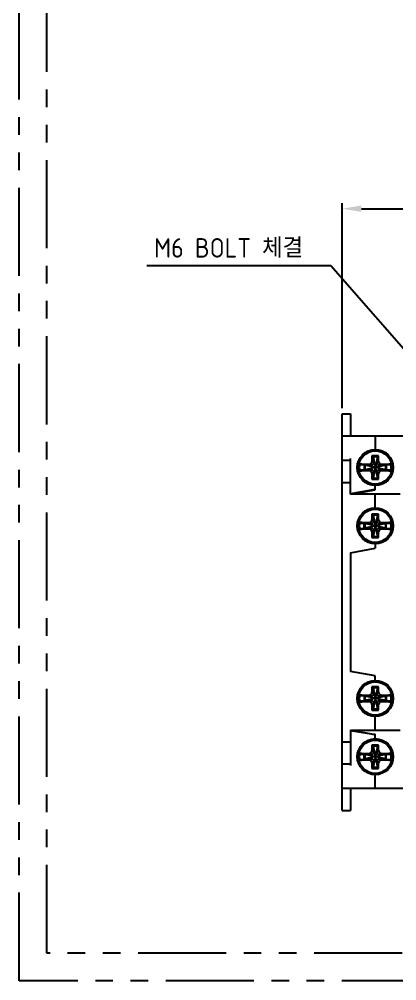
# Model space of a CAD drawing. Header units: millimetres. Extents: x 24815 to 36799, y -9299 to 5469.
# Drawn here: x 34281.7 to 34349.8, y 3207.8 to 3381.1 of the extents above; entities that cross this region are included whole.
import ezdxf

# ---------------------------------------------------------------- set-up
doc = ezdxf.new("R2010")
doc.units = ezdxf.units.MM
doc.linetypes.add('PHANTOM2', pattern=[31.75, 15.875, -3.175, 3.175, -3.175, 3.175, -3.175])
doc.styles.get("Standard").update_dxf_attribs({"font": 'ISOCP.SHX', "bigfont": 'WHGTXT.SHX'})
doc.dimstyles.new('AM_ISO', dxfattribs={"dimtxt": 3.5, "dimasz": 3.5, "dimexe": 1, "dimexo": 1, "dimgap": 1.5, "dimtad": 1, "dimdsep": 46, "dimtxsty": 'Standard', "dimcen": 0, "dimclrd": 256, "dimclre": 256, "dimclrt": 2, "dimadec": 0, "dimazin": 2, "dimtp": 0.1, "dimtm": 0.1, "dimtfac": 0.71, "dimtdec": 3, "dimtmove": 0, "dimatfit": 3, "dimfxl": 0, "dimlwd": -1, "dimlwe": -1, "dimarcsym": 0})
doc.dimstyles.new('AM_ISO$7', dxfattribs={"dimtxt": 3.5, "dimasz": 3.5, "dimexe": 1, "dimexo": 1, "dimgap": 1.5, "dimtad": 1, "dimdsep": 46, "dimtxsty": 'Standard', "dimcen": 0, "dimclrd": 256, "dimclre": 256, "dimclrt": 2, "dimadec": 0, "dimazin": 2, "dimtp": 0.1, "dimtm": 0.1, "dimtfac": 0.71, "dimtdec": 3, "dimtmove": 0, "dimatfit": 3, "dimfxl": 0, "dimlwd": -1, "dimlwe": -1, "dimarcsym": 0})

# ---------------------------------------------------------------- blocks, each defined once
blk = doc.blocks.new('*D833')
at = {"linetype": 'ByBlock'}
for p, q in [((34339.92, 3311.01), (34339.92, 3347.94)), ((34418.92, 3311.01), (34418.92, 3347.94)), ((34343.42, 3346.94), (34415.42, 3346.94))]:
    blk.add_line(p, q, dxfattribs=at)
for points in [[(34343.42, 3347.52), (34343.42, 3346.36), (34339.92, 3346.94)], [(34415.42, 3347.52), (34415.42, 3346.36), (34418.92, 3346.94)]]:
    blk.add_solid(points)
at = {"layer": 'Defpoints', "color": 0}
for p in [(34418.92, 3346.94), (34339.92, 3310.01), (34418.92, 3310.01)]:
    blk.add_point(p, dxfattribs=at)
at = {"color": 2, "insert": (34379.42, 3350.19), "char_height": 3.5, "attachment_point": 5}
blk.add_mtext('79', dxfattribs=at)

msp = doc.modelspace()

# ---------------------------------------------------------------- linework, layer by layer
for p, q in [((34339.922, 3238.506, 0), (34339.922, 3310.006, 0)), ((34339.922, 3310.006, 0), (34341.422, 3310.006, 0)), ((34341.422, 3310.006, 0), (34341.422, 3306.006, 0)), ((34339.922, 3306.006, 0), (34351.922, 3306.006, 0)), ((34345.922, 3306.006, 0), (34345.922, 3303.556, 0)), ((34345.522, 3302.206, 0), (34345.322, 3302.406, 0)), ((34345.322, 3302.406, 0), (34345.322, 3301.411, 0)), ((34346.522, 3302.406, 0), (34345.322, 3302.406, 0)), ((34345.522, 3302.206, 0), (34346.322, 3298.406, 0)), ((34346.322, 3302.206, 0), (34345.522, 3298.406, 0)), ((34346.322, 3302.206, 0), (34345.522, 3302.206, 0)), ((34345.522, 3302.206, 0), (34345.522, 3300.908, 0)), ((34346.322, 3302.206, 0), (34346.522, 3302.406, 0)), ((34346.322, 3300.908, 0), (34346.322, 3302.206, 0)), ((34346.522, 3301.411, 0), (34346.522, 3302.406, 0)), ((34339.922, 3301.606, 0), (34341.422, 3301.606, 0)), ((34341.422, 3295.506, 0), (34341.422, 3301.906, 0)), ((34343.942, 3300.786, 0), (34343.076, 3300.786, 0)), ((34343.489, 3300.906, 0), (34344.817, 3300.906, 0)), ((34343.942, 3300.786, 0), (34343.942, 3299.826, 0)), ((34344.022, 3300.706, 0), (34343.942, 3300.786, 0)), ((34347.822, 3299.906, 0), (34344.022, 3300.706, 0)), ((34347.822, 3300.706, 0), (34344.022, 3299.906, 0)), ((34345.32, 3300.706, 0), (34344.022, 3300.706, 0)), ((34344.022, 3300.706, 0), (34344.022, 3299.906, 0)), ((34347.822, 3300.706, 0), (34346.524, 3300.706, 0)), ((34347.027, 3300.906, 0), (34348.356, 3300.906, 0)), ((34347.822, 3300.706, 0), (34347.902, 3300.786, 0)), ((34347.822, 3299.906, 0), (34347.822, 3300.706, 0)), ((34348.768, 3300.786, 0), (34347.902, 3300.786, 0)), ((34347.902, 3300.786, 0), (34347.902, 3299.826, 0)), ((34343.942, 3299.826, 0), (34343.076, 3299.826, 0)), ((34344.817, 3299.706, 0), (34343.489, 3299.706, 0)), ((34344.022, 3299.906, 0), (34343.942, 3299.826, 0)), ((34344.022, 3299.906, 0), (34345.32, 3299.906, 0)), ((34345.322, 3299.201, 0), (34345.322, 3298.206, 0)), ((34345.522, 3299.704, 0), (34345.522, 3298.406, 0)), ((34346.322, 3298.406, 0), (34346.322, 3299.704, 0)), ((34346.522, 3298.206, 0), (34346.522, 3299.201, 0)), ((34346.524, 3299.906, 0), (34347.822, 3299.906, 0)), ((34348.356, 3299.706, 0), (34347.027, 3299.706, 0)), ((34347.822, 3299.906, 0), (34347.902, 3299.826, 0)), ((34348.768, 3299.826, 0), (34347.902, 3299.826, 0)), ((34339.922, 3297.606, 0), (34341.422, 3297.606, 0)), ((34345.522, 3298.406, 0), (34345.322, 3298.206, 0)), ((34345.322, 3298.206, 0), (34346.522, 3298.206, 0)), ((34345.522, 3298.406, 0), (34346.322, 3298.406, 0)), ((34345.922, 3296.299, 0), (34345.922, 3297.056, 0)), ((34346.322, 3298.406, 0), (34346.522, 3298.206, 0)), ((34341.422, 3295.606, 0), (34341.89, 3295.688, 0)), ((34350.422, 3295.506, 0), (34341.422, 3295.506, 0)), ((34341.439, 3295.509, 0), (34341.907, 3295.591, 0)), ((34341.89, 3295.688, 0), (34345.905, 3296.396, 0)), ((34341.907, 3295.591, 0), (34345.922, 3296.299, 0)), ((34345.392, 3296.306, 0), (34345.922, 3296.306, 0)), ((34345.905, 3296.396, 0), (34345.922, 3296.399, 0)), ((34345.922, 3293.056, 0), (34345.922, 3295.506, 0)), ((34345.522, 3291.706, 0), (34345.322, 3291.906, 0)), ((34345.322, 3291.906, 0), (34345.322, 3290.911, 0)), ((34346.522, 3291.906, 0), (34345.322, 3291.906, 0)), ((34345.522, 3291.706, 0), (34345.522, 3290.408, 0)), ((34346.322, 3291.706, 0), (34345.522, 3287.906, 0)), ((34345.522, 3291.706, 0), (34346.322, 3287.906, 0)), ((34346.322, 3291.706, 0), (34345.522, 3291.706, 0)), ((34346.322, 3291.706, 0), (34346.522, 3291.906, 0)), ((34346.322, 3290.408, 0), (34346.322, 3291.706, 0)), ((34346.522, 3290.911, 0), (34346.522, 3291.906, 0)), ((34343.076, 3290.286, 0), (34343.942, 3290.286, 0)), ((34343.489, 3290.406, 0), (34344.817, 3290.406, 0)), ((34343.942, 3289.326, 0), (34343.942, 3290.286, 0)), ((34344.022, 3290.206, 0), (34343.942, 3290.286, 0)), ((34347.822, 3290.206, 0), (34344.022, 3289.406, 0)), ((34347.822, 3289.406, 0), (34344.022, 3290.206, 0)), ((34345.32, 3290.206, 0), (34344.022, 3290.206, 0)), ((34344.022, 3290.206, 0), (34344.022, 3289.406, 0)), ((34347.822, 3290.206, 0), (34346.524, 3290.206, 0)), ((34347.027, 3290.406, 0), (34348.356, 3290.406, 0)), ((34347.822, 3290.206, 0), (34347.902, 3290.286, 0)), ((34347.822, 3289.406, 0), (34347.822, 3290.206, 0)), ((34347.902, 3290.286, 0), (34348.768, 3290.286, 0)), ((34347.902, 3289.326, 0), (34347.902, 3290.286, 0)), ((34343.076, 3289.326, 0), (34343.942, 3289.326, 0)), ((34344.817, 3289.206, 0), (34343.489, 3289.206, 0)), ((34344.022, 3289.406, 0), (34343.942, 3289.326, 0)), ((34344.022, 3289.406, 0), (34345.32, 3289.406, 0)), ((34345.322, 3288.701, 0), (34345.322, 3287.706, 0)), ((34345.522, 3289.204, 0), (34345.522, 3287.906, 0)), ((34346.322, 3287.906, 0), (34346.322, 3289.204, 0)), ((34346.522, 3287.706, 0), (34346.522, 3288.701, 0)), ((34346.524, 3289.406, 0), (34347.822, 3289.406, 0)), ((34348.356, 3289.206, 0), (34347.027, 3289.206, 0)), ((34347.822, 3289.406, 0), (34347.902, 3289.326, 0)), ((34347.902, 3289.326, 0), (34348.768, 3289.326, 0)), ((34345.522, 3287.906, 0), (34345.322, 3287.706, 0)), ((34345.322, 3287.706, 0), (34346.522, 3287.706, 0)), ((34345.522, 3287.906, 0), (34346.322, 3287.906, 0)), ((34345.922, 3286.556, 0), (34345.922, 3285.749, 0)), ((34346.322, 3287.906, 0), (34346.522, 3287.706, 0)), ((34341.422, 3284.956, 0), (34345.922, 3285.749, 0)), ((34341.422, 3284.956, 0), (34341.422, 3263.556, 0)), ((34345.922, 3262.762, 0), (34341.422, 3263.556, 0)), ((34345.922, 3261.956, 0), (34345.922, 3262.762, 0)), ((34345.522, 3260.606, 0), (34345.322, 3260.806, 0)), ((34345.322, 3260.806, 0), (34345.322, 3259.811, 0)), ((34346.522, 3260.806, 0), (34345.322, 3260.806, 0)), ((34345.522, 3260.606, 0), (34346.322, 3256.806, 0)), ((34346.322, 3260.606, 0), (34345.522, 3256.806, 0)), ((34346.322, 3260.606, 0), (34345.522, 3260.606, 0)), ((34345.522, 3260.606, 0), (34345.522, 3259.308, 0)), ((34346.322, 3260.606, 0), (34346.522, 3260.806, 0)), ((34346.322, 3259.308, 0), (34346.322, 3260.606, 0)), ((34346.522, 3259.811, 0), (34346.522, 3260.806, 0)), ((34343.942, 3259.186, 0), (34343.076, 3259.186, 0)), ((34343.489, 3259.306, 0), (34344.817, 3259.306, 0)), ((34343.942, 3259.186, 0), (34343.942, 3258.226, 0)), ((34344.022, 3259.106, 0), (34343.942, 3259.186, 0)), ((34347.822, 3258.306, 0), (34344.022, 3259.106, 0)), ((34347.822, 3259.106, 0), (34344.022, 3258.306, 0)), ((34345.32, 3259.106, 0), (34344.022, 3259.106, 0)), ((34344.022, 3259.106, 0), (34344.022, 3258.306, 0)), ((34347.822, 3259.106, 0), (34346.524, 3259.106, 0)), ((34347.027, 3259.306, 0), (34348.356, 3259.306, 0)), ((34347.822, 3259.106, 0), (34347.902, 3259.186, 0)), ((34347.822, 3258.306, 0), (34347.822, 3259.106, 0)), ((34348.768, 3259.186, 0), (34347.902, 3259.186, 0)), ((34347.902, 3259.186, 0), (34347.902, 3258.226, 0)), ((34343.942, 3258.226, 0), (34343.076, 3258.226, 0)), ((34344.817, 3258.106, 0), (34343.489, 3258.106, 0)), ((34344.022, 3258.306, 0), (34343.942, 3258.226, 0)), ((34344.022, 3258.306, 0), (34345.32, 3258.306, 0)), ((34345.322, 3257.601, 0), (34345.322, 3256.606, 0)), ((34345.522, 3258.104, 0), (34345.522, 3256.806, 0)), ((34346.322, 3256.806, 0), (34346.322, 3258.104, 0)), ((34346.522, 3256.606, 0), (34346.522, 3257.601, 0)), ((34346.524, 3258.306, 0), (34347.822, 3258.306, 0)), ((34348.356, 3258.106, 0), (34347.027, 3258.106, 0)), ((34347.822, 3258.306, 0), (34347.902, 3258.226, 0)), ((34348.768, 3258.226, 0), (34347.902, 3258.226, 0)), ((34345.522, 3256.806, 0), (34345.322, 3256.606, 0)), ((34345.322, 3256.606, 0), (34346.522, 3256.606, 0)), ((34345.522, 3256.806, 0), (34346.322, 3256.806, 0)), ((34345.922, 3253.006, 0), (34345.922, 3255.456, 0)), ((34346.322, 3256.806, 0), (34346.522, 3256.606, 0)), ((34341.422, 3253.006, 0), (34341.422, 3246.606, 0)), ((34341.422, 3253.006, 0), (34350.422, 3253.006, 0)), ((34341.89, 3252.823, 0), (34341.422, 3252.906, 0)), ((34341.439, 3253.003, 0), (34341.907, 3252.92, 0)), ((34345.905, 3252.115, 0), (34341.89, 3252.823, 0)), ((34341.907, 3252.92, 0), (34345.922, 3252.212, 0)), ((34345.922, 3252.206, 0), (34345.392, 3252.206, 0)), ((34345.922, 3252.112, 0), (34345.905, 3252.115, 0)), ((34345.922, 3251.456, 0), (34345.922, 3252.212, 0)), ((34339.922, 3250.906, 0), (34341.422, 3250.906, 0)), ((34345.322, 3250.306, 0), (34345.322, 3249.311, 0)), ((34345.522, 3250.106, 0), (34345.322, 3250.306, 0)), ((34346.522, 3250.306, 0), (34345.322, 3250.306, 0)), ((34345.522, 3250.106, 0), (34345.522, 3248.808, 0)), ((34346.322, 3250.106, 0), (34345.522, 3246.306, 0)), ((34345.522, 3250.106, 0), (34346.322, 3246.306, 0)), ((34346.322, 3250.106, 0), (34345.522, 3250.106, 0)), ((34346.322, 3250.106, 0), (34346.522, 3250.306, 0)), ((34346.322, 3248.808, 0), (34346.322, 3250.106, 0)), ((34346.522, 3249.311, 0), (34346.522, 3250.306, 0)), ((34343.076, 3248.686, 0), (34343.942, 3248.686, 0)), ((34343.489, 3248.806, 0), (34344.817, 3248.806, 0)), ((34343.942, 3247.726, 0), (34343.942, 3248.686, 0)), ((34344.022, 3248.606, 0), (34343.942, 3248.686, 0)), ((34347.822, 3248.606, 0), (34344.022, 3247.806, 0)), ((34347.822, 3247.806, 0), (34344.022, 3248.606, 0)), ((34345.32, 3248.606, 0), (34344.022, 3248.606, 0)), ((34344.022, 3248.606, 0), (34344.022, 3247.806, 0)), ((34347.822, 3248.606, 0), (34346.524, 3248.606, 0)), ((34347.027, 3248.806, 0), (34348.356, 3248.806, 0)), ((34347.822, 3248.606, 0), (34347.902, 3248.686, 0)), ((34347.822, 3247.806, 0), (34347.822, 3248.606, 0)), ((34347.902, 3248.686, 0), (34348.768, 3248.686, 0)), ((34347.902, 3247.726, 0), (34347.902, 3248.686, 0)), ((34339.922, 3246.906, 0), (34341.422, 3246.906, 0)), ((34343.076, 3247.726, 0), (34343.942, 3247.726, 0)), ((34344.817, 3247.606, 0), (34343.489, 3247.606, 0)), ((34344.022, 3247.806, 0), (34343.942, 3247.726, 0)), ((34344.022, 3247.806, 0), (34345.32, 3247.806, 0)), ((34345.322, 3247.101, 0), (34345.322, 3246.106, 0)), ((34345.522, 3247.604, 0), (34345.522, 3246.306, 0)), ((34346.322, 3246.306, 0), (34346.322, 3247.604, 0)), ((34346.522, 3246.106, 0), (34346.522, 3247.101, 0)), ((34346.524, 3247.806, 0), (34347.822, 3247.806, 0)), ((34348.356, 3247.606, 0), (34347.027, 3247.606, 0)), ((34347.822, 3247.806, 0), (34347.902, 3247.726, 0)), ((34347.902, 3247.726, 0), (34348.768, 3247.726, 0)), ((34345.522, 3246.306, 0), (34345.322, 3246.106, 0)), ((34345.322, 3246.106, 0), (34346.522, 3246.106, 0)), ((34345.522, 3246.306, 0), (34346.322, 3246.306, 0)), ((34345.922, 3242.506, 0), (34345.922, 3244.956, 0)), ((34346.322, 3246.306, 0), (34346.522, 3246.106, 0)), ((34339.922, 3242.506, 0), (34351.922, 3242.506, 0)), ((34341.422, 3242.506, 0), (34341.422, 3238.506, 0)), ((34339.922, 3238.506, 0), (34341.422, 3238.506, 0))]:
    msp.add_line(p, q)
at = {"color": 6, "linetype": 'PHANTOM2', "elevation": 0}
for points in [[(34281.699, 3490.592), (34736.76, 3490.592), (34736.76, 3207.835), (34281.699, 3207.835)], [(34286.699, 3485.592), (34731.76, 3485.592), (34731.76, 3212.835), (34286.699, 3212.835)]]:
    msp.add_lwpolyline(points, close=True, dxfattribs=at)
for centre, radius in [((34345.922, 3300.306, 0), 3.25), ((34345.922, 3300.306, 0), 3), ((34345.922, 3289.806, 0), 3.25), ((34345.922, 3289.806, 0), 3), ((34345.922, 3258.706, 0), 3.25), ((34345.922, 3258.706, 0), 3), ((34345.922, 3248.206, 0), 3.25), ((34345.922, 3248.206, 0), 3)]:
    msp.add_circle(centre, radius)
for centre, radius, start, end in [((34345.922, 3300.306, 0), 2.886, 170.42695, 189.57306), ((34345.922, 3300.306, 0), 2.886, 350.42695, 9.57302), ((34342.422, 3295.569, 0), 0.5, 22.87563, 35.3737), ((34345.922, 3289.806, 0), 2.886, 170.42695, 189.57306), ((34345.922, 3289.806, 0), 2.886, 350.42695, 9.57302), ((34345.922, 3258.706, 0), 2.886, 170.42695, 189.57306), ((34345.922, 3258.706, 0), 2.886, 350.42695, 9.57302), ((34342.422, 3252.942, 0), 0.5, 324.62111, 337.12219), ((34345.922, 3248.206, 0), 2.886, 170.42695, 189.57306), ((34345.922, 3248.206, 0), 2.886, 350.42695, 9.57302)]:
    msp.add_arc(centre, radius, start, end)
for points, start_tangent, end_tangent in [([(34343.176, 3300.878, 0), (34343.142, 3300.847, 0), (34343.109, 3300.817, 0), (34343.076, 3300.786, 0)], (-0.7406138, -0.671931), (-0.7260633, -0.6876279)), ([(34343.489, 3300.906, 0), (34343.341, 3300.902, 0), (34343.228, 3300.892, 0), (34343.176, 3300.878, 0)], (-1, 0), (-0.7406138, -0.671931)), ([(34344.817, 3300.906, 0), (34345.072, 3300.972, 0), (34345.255, 3301.155, 0), (34345.322, 3301.411, 0)], (1, 0), (0, 1)), ([(34345.344, 3300.707, 0), (34345.336, 3300.706, 0), (34345.328, 3300.706, 0), (34345.32, 3300.706, 0)], (-0.99042, -0.1380881), (-1, 0)), ([(34345.344, 3300.707, 0), (34345.426, 3300.738, 0), (34345.49, 3300.802, 0), (34345.521, 3300.883, 0)], (0.99042, 0.1380881), (0.1380881, 0.99042)), ([(34345.521, 3300.883, 0), (34345.521, 3300.891, 0), (34345.522, 3300.899, 0), (34345.522, 3300.908, 0)], (0.1380881, 0.99042), (0, 1)), ([(34346.324, 3300.883, 0), (34346.323, 3300.891, 0), (34346.322, 3300.899, 0), (34346.322, 3300.908, 0)], (-0.1380881, 0.99042), (0, 1)), ([(34346.324, 3300.883, 0), (34346.355, 3300.802, 0), (34346.418, 3300.738, 0), (34346.5, 3300.707, 0)], (0.1380881, -0.99042), (0.99042, -0.1380881)), ([(34346.5, 3300.707, 0), (34346.508, 3300.706, 0), (34346.516, 3300.706, 0), (34346.524, 3300.706, 0)], (0.99042, -0.1380881), (1, 0)), ([(34346.522, 3301.411, 0), (34346.589, 3301.156, 0), (34346.772, 3300.972, 0), (34347.027, 3300.906, 0)], (0, -1), (1, 0)), ([(34348.668, 3300.878, 0), (34348.617, 3300.892, 0), (34348.503, 3300.902, 0), (34348.356, 3300.906, 0)], (-0.7406138, 0.671931), (-1, 0)), ([(34348.768, 3300.786, 0), (34348.735, 3300.817, 0), (34348.702, 3300.847, 0), (34348.668, 3300.878, 0)], (-0.7260633, 0.6876279), (-0.7406138, 0.671931)), ([(34343.076, 3299.826, 0), (34343.109, 3299.795, 0), (34343.142, 3299.764, 0), (34343.176, 3299.733, 0)], (0.7260633, -0.6876279), (0.7406138, -0.671931)), ([(34343.176, 3299.733, 0), (34343.228, 3299.719, 0), (34343.341, 3299.709, 0), (34343.489, 3299.706, 0)], (0.7406138, -0.671931), (1, 0)), ([(34345.322, 3299.201, 0), (34345.256, 3299.455, 0), (34345.072, 3299.639, 0), (34344.817, 3299.706, 0)], (0, 1), (-1, 0)), ([(34345.344, 3299.904, 0), (34345.336, 3299.905, 0), (34345.328, 3299.905, 0), (34345.32, 3299.906, 0)], (-0.99042, 0.1380881), (-1, 0)), ([(34345.521, 3299.728, 0), (34345.49, 3299.81, 0), (34345.426, 3299.873, 0), (34345.344, 3299.904, 0)], (-0.1380881, 0.99042), (-0.99042, 0.1380881)), ([(34345.521, 3299.728, 0), (34345.521, 3299.72, 0), (34345.522, 3299.712, 0), (34345.522, 3299.704, 0)], (0.1380881, -0.99042), (0, -1)), ([(34346.324, 3299.728, 0), (34346.323, 3299.72, 0), (34346.322, 3299.712, 0), (34346.322, 3299.704, 0)], (-0.1380881, -0.99042), (0, -1)), ([(34346.5, 3299.904, 0), (34346.418, 3299.873, 0), (34346.355, 3299.81, 0), (34346.324, 3299.728, 0)], (-0.99042, -0.1380881), (-0.1380881, -0.99042)), ([(34346.5, 3299.904, 0), (34346.508, 3299.905, 0), (34346.516, 3299.905, 0), (34346.524, 3299.906, 0)], (0.99042, 0.1380881), (1, 0)), ([(34347.027, 3299.706, 0), (34346.772, 3299.639, 0), (34346.589, 3299.456, 0), (34346.522, 3299.201, 0)], (-1, 0), (0, -1)), ([(34348.356, 3299.706, 0), (34348.503, 3299.709, 0), (34348.617, 3299.719, 0), (34348.668, 3299.733, 0)], (1, 0), (0.7406138, 0.671931)), ([(34348.668, 3299.733, 0), (34348.702, 3299.764, 0), (34348.735, 3299.795, 0), (34348.768, 3299.826, 0)], (0.7406138, 0.671931), (0.7260633, 0.6876279)), ([(34343.176, 3290.378, 0), (34343.142, 3290.347, 0), (34343.109, 3290.317, 0), (34343.076, 3290.286, 0)], (-0.7406138, -0.671931), (-0.7260633, -0.6876279)), ([(34343.489, 3290.406, 0), (34343.341, 3290.402, 0), (34343.228, 3290.392, 0), (34343.176, 3290.378, 0)], (-1, 0), (-0.7406138, -0.671931)), ([(34344.817, 3290.406, 0), (34345.072, 3290.472, 0), (34345.255, 3290.655, 0), (34345.322, 3290.911, 0)], (1, 0), (0, 1)), ([(34345.344, 3290.207, 0), (34345.336, 3290.206, 0), (34345.328, 3290.206, 0), (34345.32, 3290.206, 0)], (-0.99042, -0.1380881), (-1, 0)), ([(34345.344, 3290.207, 0), (34345.426, 3290.238, 0), (34345.49, 3290.302, 0), (34345.521, 3290.383, 0)], (0.99042, 0.1380881), (0.1380881, 0.99042)), ([(34345.521, 3290.383, 0), (34345.521, 3290.391, 0), (34345.522, 3290.399, 0), (34345.522, 3290.408, 0)], (0.1380881, 0.99042), (0, 1)), ([(34346.324, 3290.383, 0), (34346.323, 3290.391, 0), (34346.322, 3290.399, 0), (34346.322, 3290.408, 0)], (-0.1380881, 0.99042), (0, 1)), ([(34346.324, 3290.383, 0), (34346.355, 3290.302, 0), (34346.418, 3290.238, 0), (34346.5, 3290.207, 0)], (0.1380881, -0.99042), (0.99042, -0.1380881)), ([(34346.5, 3290.207, 0), (34346.508, 3290.206, 0), (34346.516, 3290.206, 0), (34346.524, 3290.206, 0)], (0.99042, -0.1380881), (1, 0)), ([(34346.522, 3290.911, 0), (34346.589, 3290.656, 0), (34346.772, 3290.472, 0), (34347.027, 3290.406, 0)], (0, -1), (1, 0)), ([(34348.668, 3290.378, 0), (34348.617, 3290.392, 0), (34348.503, 3290.402, 0), (34348.356, 3290.406, 0)], (-0.7406138, 0.671931), (-1, 0)), ([(34348.768, 3290.286, 0), (34348.735, 3290.317, 0), (34348.702, 3290.347, 0), (34348.668, 3290.378, 0)], (-0.7260633, 0.6876279), (-0.7406138, 0.671931)), ([(34343.076, 3289.326, 0), (34343.109, 3289.295, 0), (34343.142, 3289.264, 0), (34343.176, 3289.233, 0)], (0.7260633, -0.6876279), (0.7406138, -0.671931)), ([(34343.176, 3289.233, 0), (34343.228, 3289.219, 0), (34343.341, 3289.209, 0), (34343.489, 3289.206, 0)], (0.7406138, -0.671931), (1, 0)), ([(34345.322, 3288.701, 0), (34345.256, 3288.955, 0), (34345.072, 3289.139, 0), (34344.817, 3289.206, 0)], (0, 1), (-1, 0)), ([(34345.344, 3289.404, 0), (34345.336, 3289.405, 0), (34345.328, 3289.405, 0), (34345.32, 3289.406, 0)], (-0.99042, 0.1380881), (-1, 0)), ([(34345.521, 3289.228, 0), (34345.49, 3289.31, 0), (34345.426, 3289.373, 0), (34345.344, 3289.404, 0)], (-0.1380881, 0.99042), (-0.99042, 0.1380881)), ([(34345.521, 3289.228, 0), (34345.521, 3289.22, 0), (34345.522, 3289.212, 0), (34345.522, 3289.204, 0)], (0.1380881, -0.99042), (0, -1)), ([(34346.324, 3289.228, 0), (34346.323, 3289.22, 0), (34346.322, 3289.212, 0), (34346.322, 3289.204, 0)], (-0.1380881, -0.99042), (0, -1)), ([(34346.5, 3289.404, 0), (34346.418, 3289.373, 0), (34346.355, 3289.31, 0), (34346.324, 3289.228, 0)], (-0.99042, -0.1380881), (-0.1380881, -0.99042)), ([(34346.5, 3289.404, 0), (34346.508, 3289.405, 0), (34346.516, 3289.405, 0), (34346.524, 3289.406, 0)], (0.99042, 0.1380881), (1, 0)), ([(34347.027, 3289.206, 0), (34346.772, 3289.139, 0), (34346.589, 3288.956, 0), (34346.522, 3288.701, 0)], (-1, 0), (0, -1)), ([(34348.356, 3289.206, 0), (34348.503, 3289.209, 0), (34348.617, 3289.219, 0), (34348.668, 3289.233, 0)], (1, 0), (0.7406138, 0.671931)), ([(34348.668, 3289.233, 0), (34348.702, 3289.264, 0), (34348.735, 3289.295, 0), (34348.768, 3289.326, 0)], (0.7406138, 0.671931), (0.7260633, 0.6876279)), ([(34343.176, 3259.278, 0), (34343.142, 3259.247, 0), (34343.109, 3259.217, 0), (34343.076, 3259.186, 0)], (-0.7406138, -0.671931), (-0.7260633, -0.6876279)), ([(34343.489, 3259.306, 0), (34343.341, 3259.302, 0), (34343.228, 3259.292, 0), (34343.176, 3259.278, 0)], (-1, 0), (-0.7406138, -0.671931)), ([(34344.817, 3259.306, 0), (34345.072, 3259.372, 0), (34345.255, 3259.555, 0), (34345.322, 3259.811, 0)], (1, 0), (0, 1)), ([(34345.344, 3259.107, 0), (34345.336, 3259.106, 0), (34345.328, 3259.106, 0), (34345.32, 3259.106, 0)], (-0.99042, -0.1380881), (-1, 0)), ([(34345.344, 3259.107, 0), (34345.426, 3259.138, 0), (34345.49, 3259.202, 0), (34345.521, 3259.283, 0)], (0.99042, 0.1380881), (0.1380881, 0.99042)), ([(34345.521, 3259.283, 0), (34345.521, 3259.291, 0), (34345.522, 3259.299, 0), (34345.522, 3259.308, 0)], (0.1380881, 0.99042), (0, 1)), ([(34346.324, 3259.283, 0), (34346.323, 3259.291, 0), (34346.322, 3259.299, 0), (34346.322, 3259.308, 0)], (-0.1380881, 0.99042), (0, 1)), ([(34346.324, 3259.283, 0), (34346.355, 3259.202, 0), (34346.418, 3259.138, 0), (34346.5, 3259.107, 0)], (0.1380881, -0.99042), (0.99042, -0.1380881)), ([(34346.5, 3259.107, 0), (34346.508, 3259.106, 0), (34346.516, 3259.106, 0), (34346.524, 3259.106, 0)], (0.99042, -0.1380881), (1, 0)), ([(34346.522, 3259.811, 0), (34346.589, 3259.556, 0), (34346.772, 3259.372, 0), (34347.027, 3259.306, 0)], (0, -1), (1, 0)), ([(34348.668, 3259.278, 0), (34348.617, 3259.292, 0), (34348.503, 3259.302, 0), (34348.356, 3259.306, 0)], (-0.7406138, 0.671931), (-1, 0)), ([(34348.768, 3259.186, 0), (34348.735, 3259.217, 0), (34348.702, 3259.247, 0), (34348.668, 3259.278, 0)], (-0.7260633, 0.6876279), (-0.7406138, 0.671931)), ([(34343.076, 3258.226, 0), (34343.109, 3258.195, 0), (34343.142, 3258.164, 0), (34343.176, 3258.133, 0)], (0.7260633, -0.6876279), (0.7406138, -0.671931)), ([(34343.176, 3258.133, 0), (34343.228, 3258.119, 0), (34343.341, 3258.109, 0), (34343.489, 3258.106, 0)], (0.7406138, -0.671931), (1, 0)), ([(34345.322, 3257.601, 0), (34345.256, 3257.855, 0), (34345.072, 3258.039, 0), (34344.817, 3258.106, 0)], (0, 1), (-1, 0)), ([(34345.344, 3258.304, 0), (34345.336, 3258.305, 0), (34345.328, 3258.305, 0), (34345.32, 3258.306, 0)], (-0.99042, 0.1380881), (-1, 0)), ([(34345.521, 3258.128, 0), (34345.49, 3258.21, 0), (34345.426, 3258.273, 0), (34345.344, 3258.304, 0)], (-0.1380881, 0.99042), (-0.99042, 0.1380881)), ([(34345.521, 3258.128, 0), (34345.521, 3258.12, 0), (34345.522, 3258.112, 0), (34345.522, 3258.104, 0)], (0.1380881, -0.99042), (0, -1)), ([(34346.324, 3258.128, 0), (34346.323, 3258.12, 0), (34346.322, 3258.112, 0), (34346.322, 3258.104, 0)], (-0.1380881, -0.99042), (0, -1)), ([(34346.5, 3258.304, 0), (34346.418, 3258.273, 0), (34346.355, 3258.21, 0), (34346.324, 3258.128, 0)], (-0.99042, -0.1380881), (-0.1380881, -0.99042)), ([(34346.5, 3258.304, 0), (34346.508, 3258.305, 0), (34346.516, 3258.305, 0), (34346.524, 3258.306, 0)], (0.99042, 0.1380881), (1, 0)), ([(34347.027, 3258.106, 0), (34346.772, 3258.039, 0), (34346.589, 3257.856, 0), (34346.522, 3257.601, 0)], (-1, 0), (0, -1)), ([(34348.356, 3258.106, 0), (34348.503, 3258.109, 0), (34348.617, 3258.119, 0), (34348.668, 3258.133, 0)], (1, 0), (0.7406138, 0.671931)), ([(34348.668, 3258.133, 0), (34348.702, 3258.164, 0), (34348.735, 3258.195, 0), (34348.768, 3258.226, 0)], (0.7406138, 0.671931), (0.7260633, 0.6876279)), ([(34343.176, 3248.778, 0), (34343.142, 3248.747, 0), (34343.109, 3248.717, 0), (34343.076, 3248.686, 0)], (-0.7406138, -0.671931), (-0.7260633, -0.6876279)), ([(34343.489, 3248.806, 0), (34343.341, 3248.802, 0), (34343.228, 3248.792, 0), (34343.176, 3248.778, 0)], (-1, 0), (-0.7406138, -0.671931)), ([(34344.817, 3248.806, 0), (34345.072, 3248.872, 0), (34345.255, 3249.055, 0), (34345.322, 3249.311, 0)], (1, 0), (0, 1)), ([(34345.344, 3248.607, 0), (34345.336, 3248.606, 0), (34345.328, 3248.606, 0), (34345.32, 3248.606, 0)], (-0.99042, -0.1380881), (-1, 0)), ([(34345.344, 3248.607, 0), (34345.426, 3248.638, 0), (34345.49, 3248.702, 0), (34345.521, 3248.783, 0)], (0.99042, 0.1380881), (0.1380881, 0.99042)), ([(34345.521, 3248.783, 0), (34345.521, 3248.791, 0), (34345.522, 3248.799, 0), (34345.522, 3248.808, 0)], (0.1380881, 0.99042), (0, 1)), ([(34346.324, 3248.783, 0), (34346.323, 3248.791, 0), (34346.322, 3248.799, 0), (34346.322, 3248.808, 0)], (-0.1380881, 0.99042), (0, 1)), ([(34346.324, 3248.783, 0), (34346.355, 3248.702, 0), (34346.418, 3248.638, 0), (34346.5, 3248.607, 0)], (0.1380881, -0.99042), (0.99042, -0.1380881)), ([(34346.5, 3248.607, 0), (34346.508, 3248.606, 0), (34346.516, 3248.606, 0), (34346.524, 3248.606, 0)], (0.99042, -0.1380881), (1, 0)), ([(34346.522, 3249.311, 0), (34346.589, 3249.056, 0), (34346.772, 3248.872, 0), (34347.027, 3248.806, 0)], (0, -1), (1, 0)), ([(34348.668, 3248.778, 0), (34348.617, 3248.792, 0), (34348.503, 3248.802, 0), (34348.356, 3248.806, 0)], (-0.7406138, 0.671931), (-1, 0)), ([(34348.768, 3248.686, 0), (34348.735, 3248.717, 0), (34348.702, 3248.747, 0), (34348.668, 3248.778, 0)], (-0.7260633, 0.6876279), (-0.7406138, 0.671931)), ([(34343.076, 3247.726, 0), (34343.109, 3247.695, 0), (34343.142, 3247.664, 0), (34343.176, 3247.633, 0)], (0.7260633, -0.6876279), (0.7406138, -0.671931)), ([(34343.176, 3247.633, 0), (34343.228, 3247.619, 0), (34343.341, 3247.609, 0), (34343.489, 3247.606, 0)], (0.7406138, -0.671931), (1, 0)), ([(34345.322, 3247.101, 0), (34345.256, 3247.355, 0), (34345.072, 3247.539, 0), (34344.817, 3247.606, 0)], (0, 1), (-1, 0)), ([(34345.344, 3247.804, 0), (34345.336, 3247.805, 0), (34345.328, 3247.805, 0), (34345.32, 3247.806, 0)], (-0.99042, 0.1380881), (-1, 0)), ([(34345.521, 3247.628, 0), (34345.49, 3247.71, 0), (34345.426, 3247.773, 0), (34345.344, 3247.804, 0)], (-0.1380881, 0.99042), (-0.99042, 0.1380881)), ([(34345.521, 3247.628, 0), (34345.521, 3247.62, 0), (34345.522, 3247.612, 0), (34345.522, 3247.604, 0)], (0.1380881, -0.99042), (0, -1)), ([(34346.324, 3247.628, 0), (34346.323, 3247.62, 0), (34346.322, 3247.612, 0), (34346.322, 3247.604, 0)], (-0.1380881, -0.99042), (0, -1)), ([(34346.5, 3247.804, 0), (34346.418, 3247.773, 0), (34346.355, 3247.71, 0), (34346.324, 3247.628, 0)], (-0.99042, -0.1380881), (-0.1380881, -0.99042)), ([(34346.5, 3247.804, 0), (34346.508, 3247.805, 0), (34346.516, 3247.805, 0), (34346.524, 3247.806, 0)], (0.99042, 0.1380881), (1, 0)), ([(34347.027, 3247.606, 0), (34346.772, 3247.539, 0), (34346.589, 3247.356, 0), (34346.522, 3247.101, 0)], (-1, 0), (0, -1)), ([(34348.356, 3247.606, 0), (34348.503, 3247.609, 0), (34348.617, 3247.619, 0), (34348.668, 3247.633, 0)], (1, 0), (0.7406138, 0.671931)), ([(34348.668, 3247.633, 0), (34348.702, 3247.664, 0), (34348.735, 3247.695, 0), (34348.768, 3247.726, 0)], (0.7406138, 0.671931), (0.7260633, 0.6876279))]:
    msp.add_spline(points, degree=3, dxfattribs=dict(start_tangent=start_tangent, end_tangent=end_tangent))

# ---------------------------------------------------------------- texts
at = {"color": 2, "insert": (34332.907, 3338.13, 0), "char_height": 3.5, "attachment_point": 9}
msp.add_mtext('M6 BOLT 체결', dxfattribs=at)

# ---------------------------------------------------------------- dimensions: what is measured, and where the dimension line sits
dim = msp.add_linear_dim(base=(34418.922, 3346.94, 0), p1=(34339.922, 3310.006, 0), p2=(34418.922, 3310.006, 0), dimstyle='AM_ISO', override={"dimfxl": 0.18})
dim.commit()
dim.dimension.update_dxf_attribs({"geometry": '*D833', "text_midpoint": (34379.422, 3350.19, 0)})

# ---------------------------------------------------------------- leaders
at = {"annotation_type": 0, "has_hookline": 1, "hookline_direction": 1, "text_width": 28.175}
msp.add_leader([(34361.422, 3309.756, 0), (34337.907, 3336.63, 0), (34334.407, 3336.63, 0)], dimstyle='AM_ISO$7', override={"dimgap": 1.5, "dimtad": 1, "dimfxl": 0.18}, dxfattribs=at)

doc.saveas('drawing.dxf')
